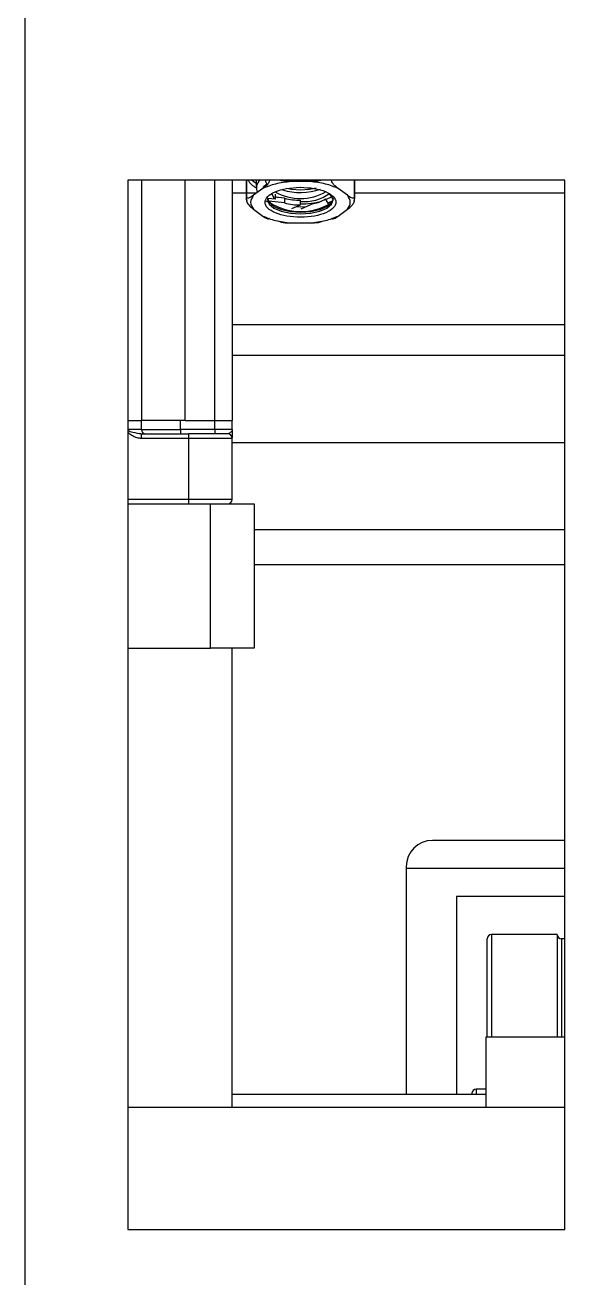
# Model space of a CAD drawing. Header units: millimetres. Extents: x 17243 to 30056, y 9468 to 18529.
# Drawn here: x 22891 to 22952.8, y 14735.1 to 14878.3 of the extents above; entities that cross this region are included whole.
import ezdxf

# ---------------------------------------------------------------- set-up
doc = ezdxf.new("R2010")
doc.units = ezdxf.units.MM
doc.layers.get('0').update_dxf_attribs({"lineweight": 18})

msp = doc.modelspace()

# ---------------------------------------------------------------- linework, layer by layer
at = {"color": 7, "linetype": 'Continuous', "lineweight": 25}
for p, q in [((22891.036, 14647.605), (22891.036, 14997.605)), ((22952.788, 14860.605), (22902.788, 14860.605)), ((22902.788, 14860.605), (22902.788, 14740.605)), ((22904.338, 14860.605), (22904.338, 14833.105)), ((22914.738, 14860.605), (22914.738, 14833.105)), ((22916.338, 14860.605), (22916.338, 14858.53)), ((22916.358, 14860.605), (22916.358, 14858.74)), ((22917.473, 14860.223), (22916.953, 14860.605)), ((22918.22, 14859.649), (22917.157, 14858.871)), ((22917.473, 14860.605), (22917.473, 14859.708)), ((22923.601, 14860.444), (22921.475, 14860.444)), ((22922.493, 14859.788), (22922.495, 14859.788)), ((22922.495, 14859.788), (22922.538, 14859.789)), ((22927.92, 14858.871), (22926.857, 14859.649)), ((22928.719, 14858.74), (22928.719, 14860.605)), ((22928.738, 14858.53), (22928.738, 14860.605)), ((22952.788, 14740.605), (22952.788, 14860.605)), ((22916.338, 14858.53), (22916.397, 14858.238)), ((22918.608, 14858.239), (22918.791, 14858.128)), ((22918.823, 14858.564), (22919.681, 14858.467)), ((22919.061, 14858.033), (22918.902, 14858.182)), ((22920.728, 14857.999), (22918.912, 14858.204)), ((22919.246, 14857.86), (22919.061, 14858.033)), ((22919.681, 14858.467), (22919.681, 14859.011)), ((22919.681, 14858.749), (22919.919, 14858.634)), ((22920.728, 14858.542), (22919.681, 14858.661)), ((22920.728, 14858.542), (22920.728, 14857.999)), ((22922.538, 14857.77), (22922.538, 14858.314)), ((22924.022, 14857.919), (22922.562, 14857.302)), ((22925.76, 14857.893), (22925.396, 14858.467)), ((22925.68, 14858.029), (22926.196, 14858.228)), ((22925.94, 14857.962), (22925.829, 14857.859)), ((22925.833, 14859.085), (22926.258, 14858.415)), ((22928.68, 14858.237), (22928.738, 14858.53)), ((22917.157, 14857.283), (22918.22, 14856.505)), ((22921.544, 14857.35), (22922.538, 14857.77)), ((22922.081, 14857.576), (22922.538, 14857.568)), ((22922.538, 14857.568), (22923.24, 14857.588)), ((22926.857, 14856.505), (22927.92, 14857.283)), ((22921.475, 14855.71), (22923.601, 14855.71)), ((22922.582, 14856.365), (22922.538, 14856.365)), ((22922.584, 14856.365), (22922.582, 14856.365)), ((22914.738, 14840.605), (22952.788, 14840.605)), ((22902.788, 14833.105), (22904.338, 14833.105)), ((22904.338, 14832.105), (22904.338, 14833.105)), ((22909.338, 14833.105), (22904.338, 14833.105)), ((22908.801, 14832.105), (22908.801, 14833.105)), ((22909.338, 14833.105), (22912.738, 14833.105)), ((22912.738, 14833.105), (22914.738, 14833.105)), ((22912.738, 14832.105), (22912.738, 14833.105)), ((22914.738, 14832.105), (22914.738, 14833.105)), ((22904.338, 14832.105), (22908.801, 14832.105)), ((22904.338, 14831.105), (22904.338, 14831.605)), ((22904.338, 14831.605), (22909.738, 14831.605)), ((22904.338, 14831.105), (22909.738, 14831.105)), ((22908.801, 14832.105), (22908.801, 14831.605)), ((22912.738, 14832.105), (22908.801, 14832.105)), ((22909.738, 14831.605), (22909.738, 14831.105)), ((22909.738, 14831.105), (22909.738, 14824.105)), ((22909.738, 14831.105), (22914.738, 14831.105)), ((22912.738, 14832.105), (22912.738, 14831.605)), ((22914.738, 14832.105), (22912.738, 14832.105)), ((22914.738, 14832.105), (22914.738, 14831.157)), ((22914.738, 14824.105), (22914.738, 14831.105)), ((22902.788, 14823.605), (22912.238, 14823.605)), ((22909.738, 14824.105), (22909.738, 14823.605)), ((22914.738, 14824.105), (22909.738, 14824.105)), ((22912.238, 14807.105), (22912.238, 14823.605)), ((22912.238, 14823.605), (22917.238, 14823.605)), ((22917.238, 14823.605), (22917.238, 14807.105)), ((22952.788, 14820.605), (22917.238, 14820.605)), ((22902.788, 14807.105), (22912.238, 14807.105)), ((22917.238, 14807.105), (22912.238, 14807.105)), ((22914.738, 14754.605), (22914.738, 14807.105)), ((22952.788, 14785.105), (22937.638, 14785.105)), ((22934.638, 14782.105), (22934.638, 14781.888)), ((22952.788, 14781.888), (22934.638, 14781.888)), ((22934.638, 14781.888), (22934.638, 14756.105)), ((22952.788, 14778.705), (22940.388, 14778.705)), ((22940.388, 14778.705), (22940.388, 14756.105)), ((22943.888, 14771.783), (22943.888, 14773.855)), ((22951.888, 14774.355), (22944.388, 14774.355)), ((22951.888, 14774.355), (22951.888, 14772.241)), ((22952.788, 14773.855), (22952.388, 14773.855)), ((22951.888, 14772.241), (22951.888, 14762.605)), ((22943.888, 14762.605), (22943.888, 14771.783)), ((22943.738, 14762.605), (22943.738, 14754.605)), ((22952.788, 14762.605), (22943.738, 14762.605)), ((22943.738, 14756.655), (22942.638, 14756.655)), ((22914.738, 14756.105), (22943.738, 14756.105)), ((22942.138, 14756.105), (22942.138, 14756.155)), ((22902.788, 14754.605), (22952.788, 14754.605)), ((22902.788, 14740.605), (22952.788, 14740.605))]:
    msp.add_line(p, q, dxfattribs=at)
at = {"color": 8, "linetype": 'Continuous', "lineweight": 25}
for p, q in [((22909.338, 14833.105), (22909.338, 14860.605)), ((22912.738, 14833.105), (22912.738, 14860.605)), ((22916.338, 14859.105), (22914.738, 14859.105)), ((22917.476, 14859.105), (22916.358, 14859.105)), ((22952.788, 14859.105), (22928.738, 14859.105)), ((22914.738, 14844.105), (22952.788, 14844.105)), ((22904.338, 14832.105), (22902.788, 14832.105)), ((22914.738, 14830.605), (22952.788, 14830.605)), ((22909.738, 14824.105), (22902.788, 14824.105)), ((22952.788, 14816.605), (22917.238, 14816.605)), ((22944.388, 14774.355), (22944.388, 14772.241)), ((22952.388, 14773.855), (22952.388, 14762.605)), ((22944.388, 14772.241), (22944.388, 14762.605)), ((22942.638, 14756.655), (22942.638, 14756.105))]:
    msp.add_line(p, q, dxfattribs=at)
at = {"color": 7, "linetype": 'Continuous', "lineweight": 25}
for points in [[(22922.538, 14859.453), (22921.495, 14859.53), (22920.969, 14859.636)], [(22924.333, 14859.699), (22923.582, 14859.53), (22922.538, 14859.453)], [(22926.058, 14858.664), (22925.463, 14858.376), (22925.456, 14858.373)]]:
    msp.add_lwpolyline(points, dxfattribs=at)
at = {"color": 8, "linetype": 'Continuous', "lineweight": 25}
for points in [[(22926.288, 14858.501), (22926.114, 14858.023), (22925.589, 14857.579), (22924.766, 14857.226), (22923.724, 14856.997), (22922.567, 14856.916), (22921.407, 14856.99), (22920.357, 14857.212), (22919.522, 14857.559), (22918.981, 14858), (22918.789, 14858.489), (22918.788, 14858.501)], [(22918.788, 14858.348), (22918.972, 14857.859), (22919.505, 14857.417), (22920.334, 14857.067), (22921.38, 14856.842), (22922.538, 14856.764)], [(22922.538, 14856.764), (22923.697, 14856.842), (22924.743, 14857.067), (22925.572, 14857.417), (22926.105, 14857.859), (22926.288, 14858.349), (22926.288, 14858.349)]]:
    msp.add_lwpolyline(points, dxfattribs=at)
at = {"color": 7, "linetype": 'Continuous', "lineweight": 25}
for centre, radius, start, end in [((22918.734, 14862.06), 2.642, 213.42421, 241.49879), ((22918.591, 14859.717), 1.102, 126.31932, 207.59197), ((22922.529, 14866.065), 6.879, 252.55813, 289.50074), ((22917.46, 14858.531), 1.122, 180.03118, 190.79224), ((22920.13, 14859.241), 0.895, 184.90151, 239.84967), ((22922.534, 14864.367), 5.86, 240.3437, 300.10241), ((22922.489, 14865.203), 6.889, 255.1888, 270.41313), ((22922.489, 14864.659), 6.889, 255.1888, 270.41313), ((22922.937, 14863.259), 5.109, 265.5286, 304.92745), ((22922.61, 14866.801), 8.911, 269.54258, 285.17206), ((22923.377, 14861.531), 3.669, 280.12532, 303.38724), ((22927.616, 14858.531), 1.122, 349.20776, 359.96882), ((22904.838, 14832.105), 0.5, 180, 270), ((22914.238, 14831.105), 0.5, 0, 90), ((22914.238, 14824.105), 0.5, 270, 0), ((22937.638, 14782.105), 3, 90, 180), ((22944.388, 14773.855), 0.5, 90, 180), ((22952.388, 14774.355), 0.5, 180, 270), ((22942.638, 14756.155), 0.5, 90, 180)]:
    msp.add_arc(centre, radius, start, end, dxfattribs=at)
at = {"color": 8, "linetype": 'Continuous', "lineweight": 25}
for centre, radius, start, end in [((22917.46, 14858.529), 1.122, 169.20776, 179.96882), ((22922.561, 14863.512), 6.506, 236.69795, 301.77701), ((22927.616, 14858.529), 1.122, 0.03118, 10.79224)]:
    msp.add_arc(centre, radius, start, end, dxfattribs=at)
at = {"color": 7, "linetype": 'Continuous', "lineweight": 25}
for points, knots in [([(22919.019, 14860.687), (22919.018, 14860.663), (22919.014, 14860.608), (22918.985, 14860.501), (22918.916, 14860.345), (22918.7, 14860.028), (22918.453, 14859.823), (22918.259, 14859.678), (22918.22, 14859.649)], [0, 0, 0, 0, 0.0590528, 0.1312699, 0.2443757, 0.4651533, 1.1735383, 1.3489557, 1.3489557, 1.3489557, 1.3489557]), ([(22918.676, 14860.14), (22918.516, 14860.027), (22918.355, 14859.912), (22918.284, 14859.783), (22918.283, 14859.781)], [0, 0, 0, 0, 0.52765857, 0.53486906, 0.53486906, 0.53486906, 0.53486906]), ([(22918.526, 14860.605), (22918.527, 14860.6), (22918.533, 14860.546), (22918.561, 14860.428), (22918.61, 14860.26), (22918.653, 14860.182), (22918.676, 14860.14)], [0, 0, 0, 0, 0.00995468, 0.12263259, 0.29317905, 0.49064215, 0.49064215, 0.49064215, 0.49064215]), ([(22921.475, 14860.444), (22921.141, 14860.451), (22920.73, 14860.46), (22920.298, 14860.548), (22920.208, 14860.593), (22920.184, 14860.605)], [0, 0, 0, 0, 1.0010517, 1.2295698, 1.3094245, 1.3094245, 1.3094245, 1.3094245]), ([(22924.887, 14860.605), (22924.845, 14860.586), (22924.522, 14860.445), (22924.066, 14860.448), (22923.678, 14860.444), (22923.601, 14860.444)], [0, 0, 0, 0, 0.1384128, 1.0739085, 1.3055653, 1.3055653, 1.3055653, 1.3055653]), ([(22926.857, 14859.649), (22926.688, 14859.775), (22926.481, 14859.93), (22926.24, 14860.226), (22926.147, 14860.373), (22926.088, 14860.515), (22926.062, 14860.61), (22926.059, 14860.666), (22926.058, 14860.687)], [0, 0, 0, 0, 0.7589933, 0.9322548, 1.1336164, 1.214831, 1.2968048, 1.34892, 1.34892, 1.34892, 1.34892]), ([(22917.157, 14858.871), (22916.989, 14858.75), (22916.781, 14858.602), (22916.54, 14858.545), (22916.448, 14858.556), (22916.388, 14858.611), (22916.362, 14858.668), (22916.359, 14858.72), (22916.358, 14858.74)], [0, 0, 0, 0, 0.563873, 0.6925929, 0.8421889, 0.9025251, 0.9634252, 1.0021427, 1.0021427, 1.0021427, 1.0021427]), ([(22916.358, 14858.321), (22916.36, 14858.296), (22916.363, 14858.241), (22916.393, 14858.134), (22916.462, 14857.978), (22916.677, 14857.662), (22916.924, 14857.456), (22917.119, 14857.311), (22917.157, 14857.283)], [0, 0, 0, 0, 0.0590528, 0.1312699, 0.2443757, 0.4651533, 1.1735383, 1.3489557, 1.3489557, 1.3489557, 1.3489557]), ([(22918.902, 14858.182), (22918.902, 14858.182), (22918.788, 14858.288), (22918.788, 14858.394), (22918.788, 14858.501)], [0, 0, 0, 0, 0.00027923, 0.34801905, 0.34801905, 0.34801905, 0.34801905]), ([(22926.281, 14858.478), (22926.266, 14858.379), (22926.239, 14858.207), (22926.029, 14858.035), (22925.94, 14857.962)], [0, 0, 0, 0, 0.36817148, 0.64013473, 0.64013473, 0.64013473, 0.64013473]), ([(22928.719, 14858.74), (22928.717, 14858.717), (22928.714, 14858.667), (22928.684, 14858.603), (22928.615, 14858.549), (22928.399, 14858.548), (22928.153, 14858.704), (22927.958, 14858.843), (22927.92, 14858.871)], [0, 0, 0, 0, 0.0438588, 0.0974947, 0.1814989, 0.3454714, 0.871592, 1.0018752, 1.0018752, 1.0018752, 1.0018752]), ([(22927.92, 14857.283), (22928.088, 14857.409), (22928.295, 14857.563), (22928.537, 14857.859), (22928.629, 14858.006), (22928.688, 14858.148), (22928.715, 14858.243), (22928.717, 14858.299), (22928.719, 14858.321)], [0, 0, 0, 0, 0.7589933, 0.9322548, 1.1336164, 1.214831, 1.2968048, 1.34892, 1.34892, 1.34892, 1.34892]), ([(22918.22, 14856.505), (22918.389, 14856.383), (22918.597, 14856.234), (22918.837, 14856.179), (22918.927, 14856.184), (22918.968, 14856.229), (22918.978, 14856.24)], [0, 0, 0, 0, 0.54594134, 0.67056776, 0.81540648, 0.85942107, 0.85942107, 0.85942107, 0.85942107]), ([(22926.101, 14856.24), (22926.115, 14856.226), (22926.164, 14856.176), (22926.38, 14856.189), (22926.624, 14856.336), (22926.818, 14856.477), (22926.857, 14856.505)], [0, 0, 0, 0, 0.06341809, 0.22222617, 0.73177632, 0.85795624, 0.85795624, 0.85795624, 0.85795624]), ([(22920.043, 14855.935), (22920.045, 14855.933), (22920.12, 14855.872), (22920.528, 14855.752), (22921.009, 14855.712), (22921.398, 14855.711), (22921.475, 14855.71)], [0, 0, 0, 0, 0.0104088, 0.3013356, 1.2348004, 1.4659544, 1.4659544, 1.4659544, 1.4659544]), ([(22923.601, 14855.71), (22923.937, 14855.715), (22924.349, 14855.721), (22924.826, 14855.829), (22924.959, 14855.899), (22925.025, 14855.934)], [0, 0, 0, 0, 0.9994131, 1.2275571, 1.4560182, 1.4560182, 1.4560182, 1.4560182]), ([(22904.344, 14831.569), (22904.304, 14831.577), (22904.223, 14831.592), (22904.137, 14831.612), (22904.093, 14831.622)], [0, 0, 0, 0, 0.12451629, 0.256417, 0.256417, 0.256417, 0.256417]), ([(22914.738, 14832.105), (22914.703, 14831.993), (22914.633, 14831.77), (22914.37, 14831.66), (22914.238, 14831.605)], [0, 0, 0, 0, 0.37193281, 0.74387872, 0.74387872, 0.74387872, 0.74387872])]:
    msp.add_open_spline(points, degree=3, knots=knots, dxfattribs=at)
for points in [[(22921.475, 14860.444), (22920.853, 14860.37), (22919.609, 14860.221), (22918.683, 14859.84), (22918.22, 14859.649)], [(22922.538, 14856.365), (22922.01, 14856.391), (22920.954, 14856.442), (22919.609, 14856.835), (22918.707, 14857.397), (22918.384, 14858.067), (22918.689, 14858.738), (22919.576, 14859.305), (22920.91, 14859.704), (22921.965, 14859.76), (22922.493, 14859.788)], [(22922.538, 14859.789), (22923.067, 14859.763), (22924.123, 14859.712), (22925.468, 14859.319), (22926.37, 14858.757), (22926.693, 14858.087), (22926.388, 14857.416), (22925.501, 14856.849), (22924.167, 14856.45), (22923.112, 14856.394), (22922.584, 14856.365)], [(22926.857, 14859.649), (22926.394, 14859.84), (22925.468, 14860.221), (22924.224, 14860.37), (22923.601, 14860.444)], [(22917.157, 14858.871), (22916.998, 14858.606), (22916.679, 14858.077), (22916.998, 14857.547), (22917.157, 14857.283)], [(22927.92, 14857.283), (22928.079, 14857.547), (22928.398, 14858.077), (22928.079, 14858.606), (22927.92, 14858.871)], [(22918.22, 14856.505), (22918.683, 14856.314), (22919.609, 14855.932), (22920.853, 14855.784), (22921.475, 14855.71)], [(22923.601, 14855.71), (22924.224, 14855.784), (22925.468, 14855.932), (22926.394, 14856.314), (22926.857, 14856.505)], [(22914.238, 14831.605), (22914.171, 14831.605), (22914.036, 14831.605), (22912.995, 14831.605), (22911.507, 14831.605), (22910.328, 14831.605), (22909.738, 14831.605)]]:
    msp.add_open_spline(points, degree=3, dxfattribs=at)
at = {"color": 8, "linetype": 'Continuous', "lineweight": 25}
for points, knots in [([(22902.788, 14831.968), (22902.976, 14831.908), (22903.501, 14831.739), (22904.011, 14831.657), (22904.338, 14831.605)], [0, 0, 0, 0, 0.5690079, 1.5946652, 1.5946652, 1.5946652, 1.5946652]), ([(22902.788, 14831.776), (22902.941, 14831.655), (22903.251, 14831.409), (22903.782, 14831.162), (22904.161, 14831.123), (22904.338, 14831.105)], [0, 0, 0, 0, 0.5834851, 1.1907316, 1.7231671, 1.7231671, 1.7231671, 1.7231671])]:
    msp.add_open_spline(points, degree=3, knots=knots, dxfattribs=at)

doc.saveas('drawing.dxf')
